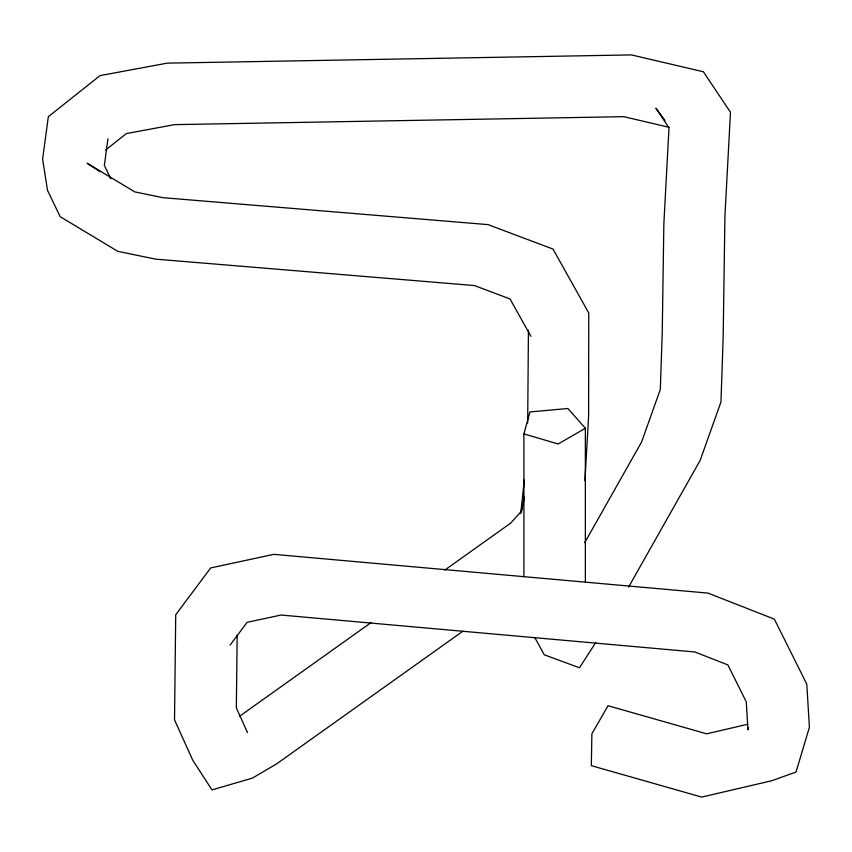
<?xml version="1.0" encoding="UTF-8"?>
<svg xmlns="http://www.w3.org/2000/svg" width="852" height="852" viewBox="0 0 852 852"><rect width="100%" height="100%" fill="white"/><g stroke="black" fill="none" stroke-linecap="round" stroke-linejoin="round"><path stroke-width="1.28" d="M528.432 330.139L527.686 422.986M237.175 635.4L236.345 707.874L247.506 732.613M520.689 513.628L524.342 479.825M584.909 480.709L588.604 416.447L588.753 312.961L552.991 249.072L488.026 224.619L162.988 197.685L134.85 191.913L87.096 163.211L100.014 171.678M107.948 138.823L104.359 165.373L110.771 178.728M521.296 512.457L524.385 497.259M748.493 727.363L747.971 729.898L746.267 701.824L727.864 664.911L694.849 651.972L281.032 615.038L247.08 622.343L230.104 645.092M524.289 497.323L521.243 511.402L510.636 523.171L444.744 570.105M523.905 576.687L523.905 433.892L529.912 411.963L567.89 408.491L585.356 428.268L585.356 581.799M584.728 542.649L641.599 441.986L660.3 389.492L662.249 332.333L663.846 224.044L669.001 127.789L655.912 108.204L664.986 120.441M628.574 587.092L700.163 460.378L720.962 401.974L723.135 338.638L724.946 215.684L730.483 112.283L703.411 71.781L631.407 54.911L167.184 63.144L100.014 75.615L48.351 116.671L42.6 159.122L47.51 190.326L60.172 216.685L117.885 251.372L155.735 259.146L474.415 285.548L509.997 298.935L530.924 336.327M595.793 642.451L579.477 667.787L544.279 654.794L534.726 637.402M105.552 150.09L126.33 133.583L174.511 124.637L623.717 116.671L668.99 127.278M239.518 716.298L371.291 622.429M462.892 631.194L276.698 763.829L252.288 778.174L211.967 789.889L192.776 760.261L174.522 719.823L175.725 614.771L210.7 567.922L273.801 554.343L707.959 593.098L774.351 619.116L806.791 684.145L809.4 727.299L796.024 772.04L771.497 780.815L701.665 797.089L591.341 765.66L591.884 733.828L608.062 705.733L706.649 733.817L747.609 724.275M585.356 428.268L558.167 443.967L523.905 433.892"/></g></svg>
